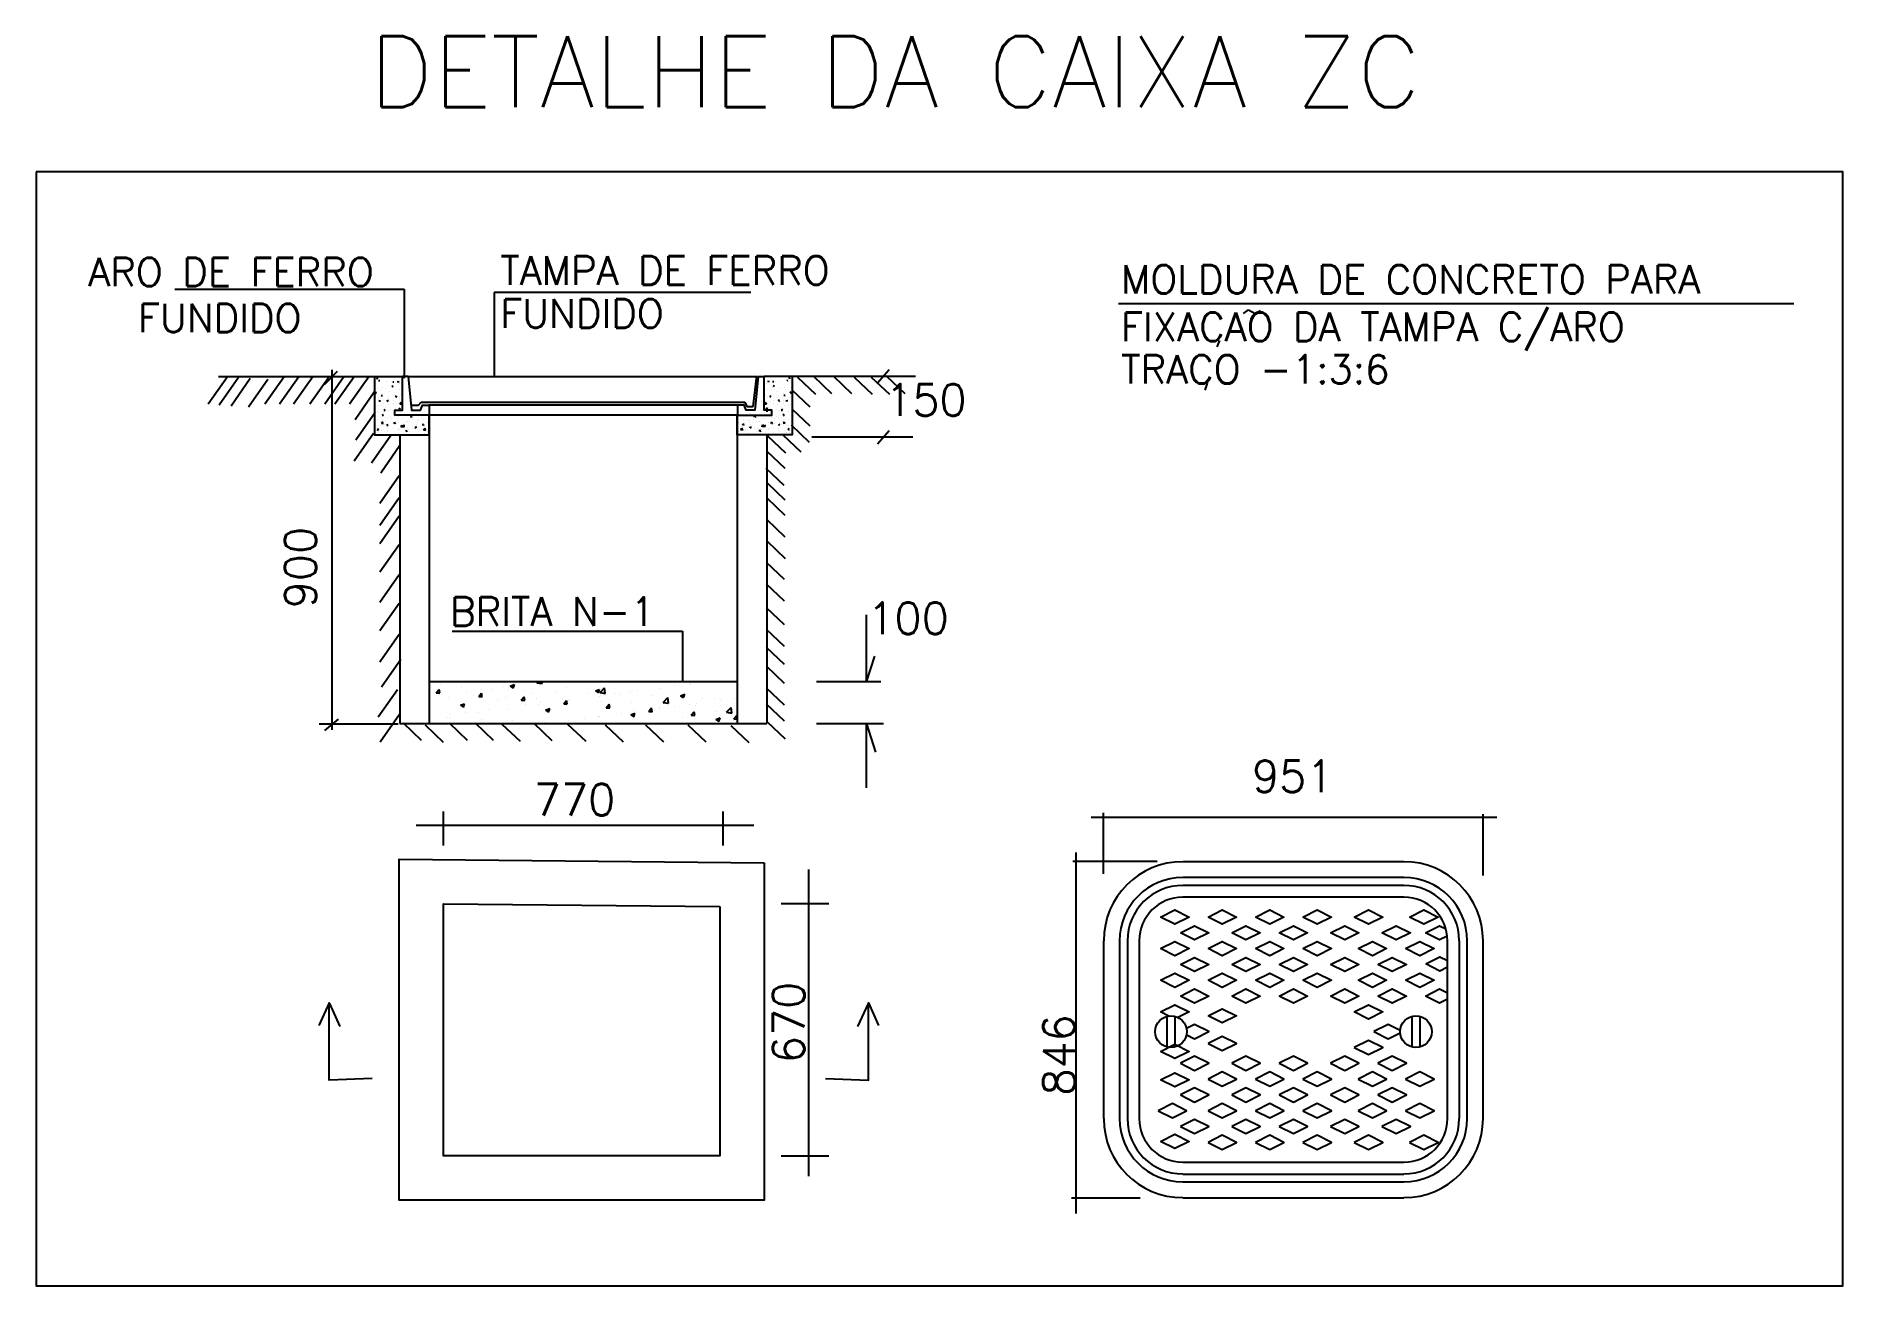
# Model space of a CAD drawing. Extents: x 0 to 0.187, y 0 to 0.129.
import ezdxf

# ---------------------------------------------------------------- set-up
doc = ezdxf.new("R2010")
doc.units = 0
doc.header["$LTSCALE"] = 100
doc.header["$MEASUREMENT"] = 0
doc.linetypes.add('DASHED', pattern=[0.75, 0.5, -0.25])
doc.layers.get('0').update_dxf_attribs({"linetype": 'CONTINUOUS'})
doc.layers.add('CAIXAS-SUBTERRANEAS', color=7, linetype='CONTINUOUS')
doc.styles.add('ROMANS', font='romans', dxfattribs={"height": 80})

# ---------------------------------------------------------------- blocks, each defined once
blk = doc.blocks.new('*X0')
at = {"color": 0}
for p, q in [((39749.7, 23175), (39758.6, 23173.6)), ((39762, 23163.2), (39768, 23162.7)), ((39801, 23156.8), (39801, 23156.8)), ((39826.1, 23160.1), (39826.1, 23160.1)), ((39828.9, 23133.7), (39835.9, 23136.4)), ((39833.7, 23156.9), (39839.7, 23156.4)), ((39856.4, 23158.4), (39865.3, 23157.1)), ((39863.9, 23165.1), (39863.9, 23165.1)), ((39867.8, 23149.7), (39867.8, 23149.7)), ((39744.7, 23130.4), (39744.7, 23130.4)), ((39744.8, 23101.5), (39751.8, 23104.2)), ((39744.8, 23101.5), (39749.8, 23098.1)), ((39747.1, 23041.8), (39747.1, 23041.8)), ((39748.4, 23078), (39748.4, 23078)), ((39761.3, 23078), (39761.3, 23078)), ((39762.1, 23068.5), (39762.1, 23068.5)), ((39762.9, 23061), (39771.8, 23059.6)), ((39773.4, 23081.3), (39773.4, 23081.3)), ((39774.7, 23117.4), (39774.7, 23117.4)), ((39775.9, 23088), (39781.8, 23087.4)), ((39780.8, 23129.1), (39780.8, 23129.1)), ((39782.4, 23064.6), (39782.4, 23064.6)), ((39782.9, 23095.4), (39782.9, 23095.4)), ((39785, 23046.8), (39785, 23046.8)), ((39799.7, 23120.7), (39799.7, 23120.7)), ((39804.5, 23061.2), (39811.5, 23063.9)), ((39804.5, 23061.2), (39809.5, 23057.9)), ((39811.3, 23086.2), (39811.3, 23086.2)), ((39812.8, 23042.8), (39812.8, 23042.8)), ((39814, 23076), (39814, 23076)), ((39814.7, 23075.7), (39814.7, 23075.7)), ((39815.2, 23109.3), (39815.2, 23109.3)), ((39835.8, 23062.3), (39835.8, 23062.3)), ((39837.1, 23045.7), (39837.1, 23045.7)), ((39837.6, 23125.7), (39837.6, 23125.7)), ((39847.6, 23081.7), (39852.4, 23087.4)), ((39847.6, 23081.7), (39853.6, 23081.2)), ((39848.2, 23055.1), (39848.2, 23055.1)), ((39864.1, 23049.8), (39864.1, 23049.8)), ((39865.3, 23083.1), (39865.3, 23083.1)), ((39866.6, 23116.4), (39866.6, 23116.4)), ((39868.1, 23073.5), (39868.1, 23073.5)), ((39869.7, 23044.5), (39877.5, 23052.6)), ((39869.7, 23044.5), (39878.6, 23043.1)), ((39873.2, 23058.4), (39873.2, 23058.4)), ((39874.5, 23094.6), (39874.5, 23094.6)), ((39895.4, 23055.7), (39895.4, 23055.7)), ((39741.4, 23027.2), (39741.4, 23027.2)), ((39743, 22962.6), (39743, 22962.6)), ((39744.4, 23003.7), (39744.4, 23003.7)), ((39758.4, 22968.7), (39758.4, 22968.7)), ((39758.7, 23007.4), (39758.7, 23007.4)), ((39759.6, 23002), (39759.6, 23002)), ((39760.8, 23035.3), (39760.8, 23035.3)), ((39775.3, 22973.8), (39775.3, 22973.8)), ((39776.2, 22947.1), (39784, 22955.2)), ((39778.7, 23035.7), (39778.7, 23035.7)), ((39780.2, 22988.7), (39787.2, 22991.4)), ((39780.2, 22988.7), (39785.2, 22985.3)), ((39782.6, 22968.7), (39782.6, 22968.7)), ((39789.7, 23012.7), (39794.6, 23018.5)), ((39789.7, 23012.7), (39795.7, 23012.2)), ((39794.8, 23024.9), (39794.8, 23024.9)), ((39795.5, 22976.2), (39795.5, 22976.2)), ((39796.4, 22960.4), (39796.4, 22960.4)), ((39802.7, 23013.7), (39802.7, 23013.7)), ((39810.3, 22976.2), (39810.3, 22976.2)), ((39811.6, 23009.5), (39811.6, 23009.5)), ((39820.6, 22979.5), (39820.6, 22979.5)), ((39821.9, 23015.7), (39821.9, 23015.7)), ((39828.7, 22971.6), (39828.7, 22971.6)), ((39839.9, 22948.4), (39846.9, 22951.1)), ((39840.9, 22978.7), (39840.9, 22978.7)), ((39844.9, 22945), (39846.9, 22951.1)), ((39846.9, 23019), (39846.9, 23019)), ((39848.2, 23022.7), (39848.2, 23022.7)), ((39849.8, 22958.1), (39849.8, 22958.1)), ((39858.5, 22984.5), (39858.5, 22984.5)), ((39860.5, 22949.9), (39860.5, 22949.9)), ((39861, 23023.7), (39861, 23023.7)), ((39861.7, 22983.2), (39861.7, 22983.2)), ((39862.9, 23016.5), (39862.9, 23016.5)), ((39864.2, 23020.9), (39871.2, 23023.6)), ((39864.2, 23020.9), (39869.2, 23017.6)), ((39867.5, 23005.9), (39866.3, 23012.2)), ((39869.2, 23017.6), (39871.2, 23023.6)), ((39882.1, 22969.3), (39882.1, 22969.3)), ((39895.3, 22953.4), (39895.3, 22953.4)), ((39903.2, 22955.9), (39903.2, 22955.9)), ((39911, 22956.3), (39911, 22956.3)), ((39919.3, 23033.8), (39919.3, 23033.8)), ((39920.3, 22956.7), (39920.3, 22956.7)), ((39923.9, 22980.7), (39930.9, 22983.4)), ((39923.9, 22980.7), (39928.9, 22977.3)), ((39928.9, 22977.3), (39930.9, 22983.3)), ((39935.5, 22967), (39935.5, 22967)), ((39956.5, 22953.6), (39956.5, 22953.6)), ((39957.5, 22998.8), (39957.5, 22998.8)), ((39958.2, 22961.7), (39958.2, 22961.7)), ((39962.9, 22963.8), (39962.9, 22963.8)), ((39988.8, 22964.8), (39988.8, 22964.8)), ((40009.9, 22951.4), (40009.9, 22951.4)), ((40014.3, 22970.9), (40014.3, 22970.9)), ((39742.9, 22897.4), (39742.9, 22897.4)), ((39755.4, 22923), (39755.4, 22923)), ((39755.9, 22916.2), (39762.9, 22918.9)), ((39755.9, 22916.2), (39760.8, 22912.8)), ((39756, 22902.1), (39756, 22902.1)), ((39757.2, 22935.4), (39757.2, 22935.4)), ((39768, 22900.6), (39768, 22900.6)), ((39769.2, 22936.8), (39769.2, 22936.8)), ((39776.2, 22947.1), (39785.1, 22945.7)), ((39778.4, 22909.1), (39778.4, 22909.1)), ((39794.3, 22940.1), (39794.3, 22940.1)), ((39803.6, 22937.5), (39808.4, 22943.3)), ((39803.6, 22937.5), (39809.6, 22937)), ((39805.8, 22905.6), (39805.8, 22905.6)), ((39807.9, 22909.6), (39807.9, 22909.6)), ((39808.8, 22920.7), (39808.8, 22920.7)), ((39809.1, 22942.9), (39809.1, 22942.9)), ((39832.1, 22945.1), (39832.1, 22945.1)), ((39836.8, 22919.1), (39836.8, 22919.1)), ((39839.9, 22948.4), (39844.9, 22945.1)), ((39859.3, 22916.6), (39859.3, 22916.6)), ((39860.7, 22897.1), (39860.7, 22897.1)), ((39862.2, 22918.5), (39862.2, 22918.5)), ((39869, 22914), (39869, 22914)), ((39875.3, 22931.3), (39880.2, 22937)), ((39875.3, 22931.3), (39881.3, 22930.7)), ((39881.3, 22930.7), (39880.2, 22937)), ((39882.9, 22930.5), (39890.7, 22938.6)), ((39882.9, 22930.5), (39891.8, 22929.1)), ((39891.8, 22929.1), (39890.7, 22938.6)), ((39894, 22917.2), (39894, 22917.2)), ((39895.1, 22929.1), (39895.1, 22929.1)), ((39899.6, 22908.2), (39906.6, 22910.9)), ((39899.6, 22908.2), (39904.5, 22904.8)), ((39904.6, 22904.8), (39906.6, 22910.8)), ((39908.6, 22889.7), (39908.6, 22889.7)), ((39909.8, 22923), (39909.8, 22923)), ((39915.6, 22916.2), (39915.6, 22916.2)), ((39919, 22907.1), (39919, 22907.1)), ((39931.9, 22922.2), (39931.9, 22922.2)), ((39947.1, 22925), (39951.9, 22930.7)), ((39947.1, 22925), (39953, 22924.5)), ((39953.1, 22924.4), (39951.9, 22930.7)), ((39953.4, 22939.1), (39953.4, 22939.1)), ((39960.5, 22897.2), (39960.5, 22897.2)), ((39961.7, 22930.5), (39961.7, 22930.5)), ((39968.7, 22891.1), (39968.7, 22891.1)), ((39968.9, 22914), (39968.9, 22914)), ((39977.4, 22917.1), (39977.4, 22917.1)), ((39983.6, 22940.4), (39990.6, 22943.1)), ((39983.6, 22940.4), (39988.6, 22937.1)), ((39988.6, 22937), (39990.6, 22943.1)), ((39989.7, 22914), (39997.4, 22922.1)), ((39989.7, 22914), (39998.5, 22912.6)), ((39993.8, 22894.4), (39993.8, 22894.4)), ((39995.1, 22930.5), (39995.1, 22930.5)), ((39998.6, 22912.5), (39997.5, 22922)), ((40011.7, 22949.1), (40011.7, 22949.1)), ((40011.8, 22904.3), (40011.8, 22904.3)), ((40013.1, 22937.6), (40013.1, 22937.6))]:
    blk.add_line(p, q, dxfattribs=at)
blk = doc.blocks.new('*X1')
at = {"color": 0}
for p, q in [((40019.7, 21614.9), (40019.7, 21614.9)), ((40053.4, 21583.6), (40067.8, 21600.8)), ((40053.4, 21583.6), (40071.3, 21582)), ((40071.3, 21582), (40067.8, 21600.8)), ((40074.4, 21627), (40074.4, 21627)), ((40179.8, 21608.1), (40179.8, 21608.1)), ((40205.9, 21591.2), (40205.9, 21591.2)), ((40268.5, 21564.8), (40283, 21582)), ((40269.6, 21581.3), (40269.6, 21581.3)), ((40281, 21601), (40281, 21601)), ((40286.5, 21563.2), (40283, 21582)), ((40340, 21601.4), (40340, 21601.4)), ((40394.7, 21616), (40394.7, 21616)), ((40421.1, 21600.5), (40421.1, 21600.5)), ((40427.9, 21617.1), (40448.9, 21625.2)), ((40427.9, 21617.1), (40442.8, 21607)), ((40442.8, 21607), (40448.9, 21625.1)), ((40500.1, 21594.6), (40500.1, 21594.6)), ((40538.9, 21582), (40538.9, 21582)), ((40562.4, 21634.1), (40568.6, 21640.6)), ((40562.4, 21634.1), (40589.1, 21630)), ((40576.9, 21623), (40576.9, 21623)), ((40589.1, 21630), (40587.9, 21640.6)), ((40660.2, 21587.8), (40660.2, 21587.8)), ((40713.8, 21612.1), (40713.8, 21612.1)), ((40820.4, 21581.1), (40820.4, 21581.1)), ((40859, 21593.1), (40880, 21601.1)), ((40859, 21593.1), (40874, 21583)), ((40874, 21583), (40880.1, 21601.1)), ((40882.6, 21584.5), (40905.9, 21608.8)), ((40882.6, 21584.5), (40909.2, 21580.4)), ((40909.3, 21580.3), (40905.9, 21608.8)), ((40958.5, 21582.3), (40958.5, 21582.3)), ((41034.6, 21586), (41034.6, 21586)), ((41072.1, 21597.3), (41072.1, 21597.3)), ((41188.7, 21607.1), (41188.7, 21607.1)), ((41261.6, 21622.2), (41261.6, 21622.2)), ((41336.7, 21632.1), (41336.7, 21632.1)), ((41340.2, 21626.3), (41340.2, 21626.3)), ((41576.2, 21583.2), (41576.2, 21583.2)), ((40082.9, 21574.6), (40082.9, 21574.6)), ((40115.5, 21560.2), (40115.5, 21560.2)), ((40175.8, 21520.3), (40196.8, 21528.4)), ((40175.8, 21520.3), (40190.8, 21510.3)), ((40188.9, 21522), (40188.9, 21522)), ((40190.8, 21510.2), (40196.9, 21528.4)), ((40243.1, 21567.8), (40243.1, 21567.8)), ((40268.5, 21564.8), (40286.5, 21563.2)), ((40315.7, 21497.7), (40315.7, 21497.7)), ((40363.9, 21552), (40363.9, 21552)), ((40403.2, 21561.1), (40403.2, 21561.1)), ((40417.5, 21500.6), (40417.5, 21500.6)), ((40483.7, 21545.9), (40498.2, 21563.2)), ((40483.7, 21545.9), (40501.7, 21544.4)), ((40501.7, 21544.3), (40498.2, 21563.1)), ((40505.2, 21522.6), (40505.2, 21522.6)), ((40563.4, 21554.3), (40563.4, 21554.3)), ((40573.3, 21523.1), (40573.3, 21523.1)), ((40580.3, 21532.5), (40580.3, 21532.5)), ((40607, 21496.3), (40628, 21504.4)), ((40607, 21496.3), (40621.9, 21486.3)), ((40621.9, 21486.2), (40628, 21504.3)), ((40693.9, 21547.5), (40693.9, 21547.5)), ((40698.9, 21527.1), (40713.4, 21544.3)), ((40698.9, 21527.1), (40716.8, 21525.5)), ((40716.8, 21525.5), (40713.4, 21544.3)), ((40723.5, 21547.5), (40723.5, 21547.5)), ((40727.3, 21544.3), (40727.3, 21544.3)), ((40878.8, 21563.5), (40878.8, 21563.5)), ((40883.4, 21572.4), (40883.4, 21572.4)), ((40883.6, 21540.8), (40883.6, 21540.8)), ((40914.1, 21508.3), (40928.5, 21525.5)), ((40914.1, 21508.3), (40932, 21506.7)), ((40932, 21506.7), (40928.6, 21525.5)), ((40980.5, 21574.3), (40980.5, 21574.3)), ((41043.8, 21534), (41043.8, 21534)), ((41051.3, 21493.1), (41051.3, 21493.1)), ((41129.3, 21489.5), (41143.7, 21506.7)), ((41129.3, 21489.5), (41147.2, 21487.9)), ((41140.7, 21567.5), (41140.7, 21567.5)), ((41147.2, 21487.9), (41143.7, 21506.7)), ((41182.7, 21503.9), (41182.7, 21503.9)), ((41185, 21507.2), (41185, 21507.2)), ((41202.7, 21534.8), (41226.1, 21559.2)), ((41202.7, 21534.8), (41229.4, 21530.7)), ((41203.9, 21527.2), (41203.9, 21527.2)), ((41229.4, 21530.7), (41226.1, 21559.2)), ((41226.3, 21523.2), (41226.3, 21523.2)), ((41257.8, 21513.8), (41257.8, 21513.8)), ((41290.2, 21569), (41311.2, 21577.1)), ((41290.2, 21569), (41305.1, 21559)), ((41300.8, 21560.8), (41300.8, 21560.8)), ((41305.1, 21559), (41311.2, 21577.1)), ((41336.6, 21526.4), (41336.6, 21526.4)), ((41344.4, 21470.6), (41358.9, 21487.9)), ((41362.4, 21469), (41358.9, 21487.8)), ((41364.1, 21520.5), (41364.1, 21520.5)), ((41371.4, 21528.7), (41371.4, 21528.7)), ((41401.3, 21553.2), (41401.3, 21553.2)), ((41461, 21554), (41461, 21554)), ((41473.1, 21487.3), (41473.1, 21487.3)), ((41492.4, 21548.9), (41492.4, 21548.9)), ((41522.9, 21485.2), (41546.3, 21509.5)), ((41524.2, 21513.7), (41524.2, 21513.7)), ((41549.6, 21481), (41546.3, 21509.5)), ((41560.9, 21553.7), (41560.9, 21553.7)), ((40111.9, 21460.3), (40111.9, 21460.3)), ((40120.1, 21455.6), (40120.1, 21455.6)), ((40127, 21472.8), (40127, 21472.8)), ((40202.1, 21482.7), (40202.1, 21482.7)), ((40265.9, 21481.4), (40265.9, 21481.4)), ((40280.3, 21448.9), (40280.3, 21448.9)), ((40440.4, 21442.1), (40440.4, 21442.1)), ((40600.6, 21435.3), (40600.6, 21435.3)), ((40615, 21429.1), (40615, 21429.1)), ((40701.4, 21433.1), (40701.4, 21433.1)), ((40723.6, 21444.4), (40723.6, 21444.4)), ((40760.7, 21428.6), (40760.7, 21428.6)), ((40804.5, 21454.1), (40804.5, 21454.1)), ((40875.2, 21463.6), (40875.2, 21463.6)), ((40876.4, 21463.1), (40876.4, 21463.1)), ((40879.6, 21464), (40879.6, 21464)), ((40993.2, 21478.9), (40993.2, 21478.9)), ((41031, 21486.1), (41031, 21486.1)), ((41038.1, 21472.3), (41059.1, 21480.4)), ((41038.1, 21472.3), (41053, 21462.2)), ((41053.1, 21462.2), (41059.1, 21480.3)), ((41298.2, 21457.3), (41298.2, 21457.3)), ((41344.4, 21470.6), (41362.4, 21469.1)), ((41469.3, 21448.3), (41490.3, 21456.3)), ((41469.3, 21448.3), (41484.2, 21438.2)), ((41481.9, 21435.3), (41481.9, 21435.3)), ((41484.2, 21438.2), (41490.3, 21456.3)), ((41488.7, 21449), (41488.7, 21449)), ((41522.9, 21485.2), (41549.6, 21481)), ((41557, 21445.2), (41557, 21445.2)), ((41559.6, 21451.8), (41574.1, 21469)), ((41559.6, 21451.8), (41576.7, 21450.3)), ((41576.7, 21455), (41574.1, 21469))]:
    blk.add_line(p, q, dxfattribs=at)

msp = doc.modelspace()

# ---------------------------------------------------------------- linework, layer by layer
at = {"layer": 'CAIXAS-SUBTERRANEAS'}
for p, q in [((0.01436, 0.10329), (0.03816, 0.10329)), ((0.03816, 0.10329), (0.03816, 0.09404)), ((0.07408, 0.10293), (0.04748, 0.10293)), ((0.04748, 0.10293), (0.04748, 0.09431)), ((0.18218, 0.10174), (0.11219, 0.10174)), ((0.12514, 0.10075), (0.12565, 0.10112)), ((0.12565, 0.10112), (0.12634, 0.10075)), ((0.12634, 0.10075), (0.12689, 0.10107)), ((0.12266, 0.09795), (0.12238, 0.09731)), ((0.01982, 0.0942), (0.01782, 0.09135)), ((0.0189, 0.09423), (0.03796, 0.09423)), ((0.02096, 0.09411), (0.01896, 0.09125)), ((0.0222, 0.09401), (0.0202, 0.09116)), ((0.024, 0.09392), (0.02201, 0.09106)), ((0.02572, 0.0942), (0.02372, 0.09135)), ((0.02724, 0.0942), (0.02524, 0.09135)), ((0.02867, 0.0942), (0.02667, 0.09135)), ((0.03038, 0.0942), (0.02838, 0.09135)), ((0.02987, 0.0934), (0.03123, 0.09479)), ((0.0319, 0.0942), (0.02991, 0.09135)), ((0.03067, 0.05761), (0.03067, 0.09493)), ((0.03295, 0.0942), (0.03095, 0.09135)), ((0.03447, 0.0942), (0.03248, 0.09135)), ((0.03524, 0.09405), (0.03542, 0.09402)), ((0.03549, 0.09381), (0.03561, 0.0938)), ((0.03629, 0.09368), (0.03629, 0.09368)), ((0.0368, 0.09374), (0.0368, 0.09374)), ((0.03696, 0.09368), (0.03708, 0.09367)), ((0.03742, 0.09371), (0.03761, 0.09368)), ((0.03758, 0.09385), (0.03758, 0.09385)), ((0.09114, 0.09423), (0.07544, 0.09423)), ((0.0789, 0.09416), (0.08077, 0.09239)), ((0.08058, 0.09426), (0.08245, 0.09248)), ((0.08264, 0.09426), (0.08451, 0.09248)), ((0.08479, 0.09416), (0.08666, 0.09239)), ((0.08656, 0.09416), (0.08843, 0.09239)), ((0.0872, 0.09358), (0.08841, 0.09496)), ((0.08815, 0.09426), (0.09002, 0.09248)), ((0.03505, 0.09259), (0.03305, 0.08973)), ((0.03514, 0.09313), (0.03514, 0.09313)), ((0.03514, 0.09254), (0.03528, 0.0926)), ((0.03514, 0.09254), (0.03524, 0.09247)), ((0.03521, 0.09206), (0.03521, 0.09206)), ((0.03548, 0.09206), (0.03548, 0.09206)), ((0.03549, 0.09187), (0.03549, 0.09187)), ((0.03573, 0.09213), (0.03573, 0.09213)), ((0.03575, 0.09287), (0.03575, 0.09287)), ((0.03577, 0.09227), (0.0359, 0.09226)), ((0.03588, 0.09311), (0.03588, 0.09311)), ((0.03591, 0.09179), (0.03591, 0.09179)), ((0.03592, 0.09242), (0.03592, 0.09242)), ((0.03626, 0.09294), (0.03626, 0.09294)), ((0.03636, 0.09172), (0.03651, 0.09177)), ((0.0365, 0.09223), (0.0365, 0.09223)), ((0.03656, 0.09202), (0.03656, 0.09202)), ((0.03657, 0.09202), (0.03657, 0.09202)), ((0.03658, 0.0927), (0.03658, 0.0927)), ((0.03686, 0.0932), (0.037, 0.09326)), ((0.03704, 0.09304), (0.03704, 0.09304)), ((0.03724, 0.09214), (0.03734, 0.09225)), ((0.03724, 0.09214), (0.03737, 0.09213)), ((0.03761, 0.09217), (0.03761, 0.09217)), ((0.03763, 0.09285), (0.03763, 0.09285)), ((0.03766, 0.09353), (0.03766, 0.09353)), ((0.03766, 0.09197), (0.03766, 0.09197)), ((0.03779, 0.0924), (0.03779, 0.0924)), ((0.07833, 0.09286), (0.0802, 0.09108)), ((0.12137, 0.09354), (0.12114, 0.0928)), ((0.03514, 0.09049), (0.03314, 0.08764)), ((0.03507, 0.09102), (0.03507, 0.09102)), ((0.03513, 0.09054), (0.03513, 0.09054)), ((0.03519, 0.09132), (0.03519, 0.09132)), ((0.03542, 0.09062), (0.03542, 0.09062)), ((0.03544, 0.0905), (0.03544, 0.0905)), ((0.03547, 0.09119), (0.03547, 0.09119)), ((0.03551, 0.09171), (0.03569, 0.09169)), ((0.03576, 0.08993), (0.03576, 0.08993)), ((0.03583, 0.0912), (0.03583, 0.0912)), ((0.03586, 0.09023), (0.03601, 0.09029)), ((0.03586, 0.09023), (0.03597, 0.09016)), ((0.03596, 0.09142), (0.03596, 0.09142)), ((0.03606, 0.09073), (0.03616, 0.09084)), ((0.03606, 0.09073), (0.03618, 0.09071)), ((0.03616, 0.09097), (0.03616, 0.09097)), ((0.03618, 0.08998), (0.03618, 0.08998)), ((0.03632, 0.09075), (0.03632, 0.09075)), ((0.03636, 0.09172), (0.03646, 0.09165)), ((0.03648, 0.08998), (0.03648, 0.08998)), ((0.03651, 0.09066), (0.03651, 0.09066)), ((0.03653, 0.09134), (0.03653, 0.09134)), ((0.03669, 0.09005), (0.03669, 0.09005)), ((0.03672, 0.09079), (0.03672, 0.09079)), ((0.037, 0.09174), (0.037, 0.09174)), ((0.03703, 0.0914), (0.03703, 0.0914)), ((0.03711, 0.09003), (0.03711, 0.09003)), ((0.03723, 0.09085), (0.03723, 0.09085)), ((0.03726, 0.09159), (0.03726, 0.09159)), ((0.03726, 0.09093), (0.03726, 0.09093)), ((0.03747, 0.09015), (0.03747, 0.09015)), ((0.03752, 0.09095), (0.03752, 0.09095)), ((0.03753, 0.09012), (0.03753, 0.09012)), ((0.03756, 0.0908), (0.03756, 0.0908)), ((0.03758, 0.09148), (0.03758, 0.09148)), ((0.03758, 0.09089), (0.03773, 0.09095)), ((0.03758, 0.09089), (0.03769, 0.09082)), ((0.03769, 0.09082), (0.03773, 0.09095)), ((0.0377, 0.09138), (0.03786, 0.09154)), ((0.0377, 0.09138), (0.03788, 0.09135)), ((0.03777, 0.09166), (0.03777, 0.09166)), ((0.03881, 0.09007), (0.03895, 0.09012)), ((0.03881, 0.09007), (0.03891, 0.09)), ((0.03891, 0.09), (0.03895, 0.09012)), ((0.04075, 0.09022), (0.04075, 0.05827)), ((0.07266, 0.09022), (0.07266, 0.05827)), ((0.07833, 0.09089), (0.0802, 0.08912)), ((0.03495, 0.08831), (0.03295, 0.08545)), ((0.03676, 0.08812), (0.03476, 0.08526)), ((0.0351, 0.0897), (0.0351, 0.0897)), ((0.0351, 0.08836), (0.0351, 0.08836)), ((0.03536, 0.08889), (0.03536, 0.08889)), ((0.03536, 0.08875), (0.03551, 0.0888)), ((0.03536, 0.08875), (0.03547, 0.08868)), ((0.03537, 0.08846), (0.03537, 0.08846)), ((0.03539, 0.08914), (0.03539, 0.08914)), ((0.03542, 0.08982), (0.03542, 0.08982)), ((0.03561, 0.08843), (0.03561, 0.08843)), ((0.03564, 0.08917), (0.03564, 0.08917)), ((0.03578, 0.08938), (0.03594, 0.08955)), ((0.03578, 0.08938), (0.03596, 0.08935)), ((0.03583, 0.0886), (0.03583, 0.0886)), ((0.03591, 0.08982), (0.03591, 0.08982)), ((0.03615, 0.08924), (0.03615, 0.08924)), ((0.0362, 0.08965), (0.0362, 0.08965)), ((0.03634, 0.08918), (0.03644, 0.0893)), ((0.03634, 0.08918), (0.03647, 0.08917)), ((0.03639, 0.08853), (0.03639, 0.08853)), ((0.03643, 0.08861), (0.03643, 0.08861)), ((0.03645, 0.08884), (0.03645, 0.08884)), ((0.03646, 0.08929), (0.03646, 0.08929)), ((0.03686, 0.08988), (0.03686, 0.08988)), ((0.03693, 0.08934), (0.03693, 0.08934)), ((0.03702, 0.08881), (0.03702, 0.08881)), ((0.03709, 0.08941), (0.03723, 0.08946)), ((0.03709, 0.08941), (0.03719, 0.08934)), ((0.03719, 0.08934), (0.03723, 0.08946)), ((0.03729, 0.08961), (0.03729, 0.08961)), ((0.03748, 0.08876), (0.03748, 0.08876)), ((0.03751, 0.08944), (0.03751, 0.08944)), ((0.03751, 0.08836), (0.03751, 0.08836)), ((0.03754, 0.08879), (0.03754, 0.08879)), ((0.03768, 0.0887), (0.03768, 0.0887)), ((0.03768, 0.08819), (0.03768, 0.05827)), ((0.03781, 0.08906), (0.03791, 0.08917)), ((0.03781, 0.08906), (0.03793, 0.08905)), ((0.03793, 0.08904), (0.03791, 0.08917)), ((0.03795, 0.08984), (0.03795, 0.08984)), ((0.03797, 0.08904), (0.03813, 0.08921)), ((0.03797, 0.08904), (0.03815, 0.08901)), ((0.03815, 0.08901), (0.03813, 0.08921)), ((0.03819, 0.08877), (0.03819, 0.08877)), ((0.03822, 0.08951), (0.03822, 0.08951)), ((0.03822, 0.08901), (0.03822, 0.08901)), ((0.03831, 0.08858), (0.03845, 0.08864)), ((0.03831, 0.08858), (0.03841, 0.08851)), ((0.03838, 0.08956), (0.03838, 0.08956)), ((0.03841, 0.08851), (0.03845, 0.08864)), ((0.03849, 0.08821), (0.03849, 0.08821)), ((0.03852, 0.08889), (0.03852, 0.08889)), ((0.03854, 0.08957), (0.03854, 0.08957)), ((0.03864, 0.08875), (0.03864, 0.08875)), ((0.03871, 0.08856), (0.03871, 0.08856)), ((0.03873, 0.08958), (0.03873, 0.08958)), ((0.03897, 0.08887), (0.03897, 0.08887)), ((0.03904, 0.08979), (0.03904, 0.08979)), ((0.03928, 0.08893), (0.03938, 0.08905)), ((0.03928, 0.08893), (0.0394, 0.08892)), ((0.0394, 0.08892), (0.03938, 0.08904)), ((0.03941, 0.08922), (0.03941, 0.08922)), ((0.03948, 0.08951), (0.03948, 0.08951)), ((0.03951, 0.08968), (0.03951, 0.08968)), ((0.03956, 0.08836), (0.03956, 0.08836)), ((0.03958, 0.08904), (0.03958, 0.08904)), ((0.03961, 0.08972), (0.03961, 0.08972)), ((0.03973, 0.0887), (0.03973, 0.0887)), ((0.03973, 0.08823), (0.03973, 0.08823)), ((0.0399, 0.08877), (0.0399, 0.08877)), ((0.04003, 0.08924), (0.04017, 0.0893)), ((0.04003, 0.08924), (0.04013, 0.08918)), ((0.04013, 0.08917), (0.04017, 0.0893)), ((0.04014, 0.08974), (0.04014, 0.08974)), ((0.04015, 0.0887), (0.04031, 0.08887)), ((0.04015, 0.0887), (0.04034, 0.08867)), ((0.04024, 0.0883), (0.04024, 0.0883)), ((0.04026, 0.08904), (0.04026, 0.08904)), ((0.04034, 0.08867), (0.04031, 0.08887)), ((0.04057, 0.08947), (0.04057, 0.08947)), ((0.04061, 0.08942), (0.04061, 0.08942)), ((0.04061, 0.0885), (0.04061, 0.0885)), ((0.04063, 0.08919), (0.04063, 0.08919)), ((0.04066, 0.08987), (0.04066, 0.08987)), ((0.07573, 0.08819), (0.07573, 0.05827)), ((0.07581, 0.08809), (0.07768, 0.08631)), ((0.0774, 0.08818), (0.07927, 0.08641)), ((0.07824, 0.08921), (0.08011, 0.08743)), ((0.0872, 0.08724), (0.08841, 0.08862)), ((0.03771, 0.08707), (0.03571, 0.08422)), ((0.07572, 0.0865), (0.07759, 0.08472)), ((0.08038, 0.08796), (0.09088, 0.08796)), ((0.07562, 0.08472), (0.07749, 0.08295)), ((0.03762, 0.08393), (0.03562, 0.08108)), ((0.07572, 0.08323), (0.07759, 0.08145)), ((0.03762, 0.08165), (0.03562, 0.07879)), ((0.07572, 0.08164), (0.07759, 0.07986)), ((0.03762, 0.07975), (0.03562, 0.07689)), ((0.07572, 0.0794), (0.07759, 0.07762)), ((0.03762, 0.0768), (0.03562, 0.07394)), ((0.07576, 0.07716), (0.07763, 0.07538)), ((0.07566, 0.075), (0.07753, 0.07323)), ((0.03762, 0.07366), (0.03562, 0.07081)), ((0.07566, 0.07275), (0.07753, 0.07097)), ((0.03762, 0.07071), (0.03562, 0.06786)), ((0.07566, 0.0703), (0.07753, 0.06853)), ((0.08602, 0.06953), (0.08602, 0.06261)), ((0.03762, 0.06748), (0.03562, 0.06462)), ((0.04313, 0.06783), (0.067, 0.06783)), ((0.067, 0.06783), (0.067, 0.06252)), ((0.07566, 0.06805), (0.07753, 0.06627)), ((0.07566, 0.06619), (0.07753, 0.06441)), ((0.03781, 0.06491), (0.03581, 0.06205)), ((0.07566, 0.06423), (0.07753, 0.06245)), ((0.08605, 0.0626), (0.08691, 0.06526)), ((0.04075, 0.06262), (0.07266, 0.06262)), ((0.07566, 0.06198), (0.07753, 0.0602)), ((0.08089, 0.06261), (0.08755, 0.06261)), ((0.03746, 0.06176), (0.03546, 0.05891)), ((0.07566, 0.06031), (0.07753, 0.05854)), ((0.03751, 0.05821), (0.02933, 0.05821)), ((0.02993, 0.05756), (0.03133, 0.05871)), ((0.03765, 0.05919), (0.03565, 0.05634)), ((0.03768, 0.05827), (0.07573, 0.05827)), ((0.03805, 0.05833), (0.03992, 0.05655)), ((0.04033, 0.05812), (0.0422, 0.05635)), ((0.04281, 0.05833), (0.04468, 0.05655)), ((0.0455, 0.05833), (0.04737, 0.05655)), ((0.04827, 0.05821), (0.05015, 0.05644)), ((0.05157, 0.05829), (0.05344, 0.05651)), ((0.05508, 0.05821), (0.05696, 0.05644)), ((0.05897, 0.05814), (0.06084, 0.05636)), ((0.06314, 0.05814), (0.06501, 0.05636)), ((0.06753, 0.05814), (0.0694, 0.05636)), ((0.072, 0.05807), (0.07387, 0.05629)), ((0.07576, 0.05845), (0.07763, 0.05668)), ((0.08089, 0.05826), (0.08781, 0.05826)), ((0.08602, 0.05826), (0.08602, 0.05161)), ((0.08605, 0.05823), (0.08698, 0.05529)), ((0.04222, 0.04562), (0.04222, 0.04915)), ((0.07121, 0.04562), (0.07121, 0.04915)), ((0.11063, 0.04269), (0.11063, 0.04903)), ((0.14997, 0.04253), (0.14997, 0.04887)), ((0.03939, 0.04774), (0.07439, 0.04774)), ((0.10936, 0.04855), (0.15139, 0.04855)), ((0.08004, 0.04314), (0.08004, 0.01135)), ((0.11618, 0.04396), (0.10746, 0.04396)), ((0.10778, 0.0075), (0.10778, 0.04491)), ((0.14177, 0.04395), (0.11884, 0.04395)), ((0.14177, 0.04231), (0.11884, 0.04231)), ((0.14177, 0.04149), (0.11884, 0.04149)), ((0.07722, 0.03961), (0.08217, 0.03961)), ((0.14177, 0.04026), (0.11884, 0.04026)), ((0.11064, 0.03576), (0.11064, 0.01733)), ((0.11228, 0.03576), (0.11228, 0.01733)), ((0.1131, 0.03576), (0.1131, 0.01733)), ((0.11433, 0.03576), (0.11433, 0.01733)), ((0.14628, 0.01733), (0.14628, 0.03576)), ((0.14751, 0.01733), (0.14751, 0.03576)), ((0.14833, 0.01733), (0.14833, 0.03576)), ((0.14997, 0.01733), (0.14997, 0.03576)), ((0.1172, 0.02792), (0.1172, 0.02475)), ((0.11802, 0.02792), (0.11802, 0.02475)), ((0.14259, 0.02792), (0.14259, 0.02475)), ((0.14341, 0.02792), (0.14341, 0.02475)), ((0.07722, 0.01347), (0.08217, 0.01347)), ((0.11884, 0.01282), (0.14177, 0.01282)), ((0.11884, 0.01159), (0.14177, 0.01159)), ((0.11884, 0.01077), (0.14177, 0.01077)), ((0.11444, 0.00909), (0.1073, 0.00909)), ((0.11884, 0.00913), (0.14177, 0.00913))]:
    msp.add_line(p, q, dxfattribs=at)
for points in [[(0, 0.11545), (0, 0), (0.18726, 0), (0.18726, 0.11545)], [(0.07545, 0.04385), (0.07545, 0.00888), (0.03763, 0.00888), (0.03763, 0.0442)], [(0.07086, 0.0393), (0.07086, 0.01347), (0.04222, 0.01347), (0.04222, 0.03957)]]:
    msp.add_lwpolyline(points, close=True, dxfattribs=at)
for points in [[(0.03506, 0.09419), (0.03506, 0.08819), (0.04074, 0.08819), (0.04074, 0.09021), (0.03717, 0.09021), (0.03717, 0.09074), (0.03796, 0.09074), (0.03796, 0.09423)], [(0.03855, 0.09421), (0.03796, 0.09421)], [(0.03855, 0.09421), (0.03892, 0.09073), (0.03982, 0.09073), (0.04003, 0.09126), (0.04072, 0.09126), (0.04072, 0.09019)], [(0.07835, 0.09419), (0.07835, 0.08819), (0.07267, 0.08819), (0.07267, 0.09021), (0.07624, 0.09021), (0.07624, 0.09074), (0.07544, 0.09074), (0.07544, 0.09423)], [(0.07485, 0.09421), (0.07449, 0.09073), (0.07358, 0.09073), (0.07338, 0.09126), (0.07268, 0.09126), (0.07268, 0.09019)], [(0.07485, 0.09421), (0.07543, 0.09421)], [(0.11654, 0.03821), (0.11802, 0.03895), (0.11949, 0.03821), (0.11802, 0.03748), (0.11654, 0.03821)], [(0.12146, 0.03821), (0.12293, 0.03895), (0.12441, 0.03821), (0.12293, 0.03748), (0.12146, 0.03821)], [(0.12637, 0.03821), (0.12785, 0.03895), (0.12932, 0.03821), (0.12785, 0.03748), (0.12637, 0.03821)], [(0.13129, 0.03821), (0.13276, 0.03895), (0.13424, 0.03821), (0.13276, 0.03748), (0.13129, 0.03821)], [(0.13661, 0.03821), (0.13809, 0.03895), (0.13956, 0.03821), (0.13809, 0.03748), (0.13661, 0.03821)], [(0.14235, 0.03821), (0.14382, 0.03895), (0.1453, 0.03821), (0.14382, 0.03748), (0.14235, 0.03821)], [(0.11654, 0.03494), (0.11802, 0.03568), (0.11949, 0.03494), (0.11802, 0.0342), (0.11654, 0.03494)], [(0.11859, 0.03658), (0.12007, 0.03731), (0.12154, 0.03658), (0.12007, 0.03584), (0.11859, 0.03658)], [(0.12146, 0.03494), (0.12293, 0.03568), (0.12441, 0.03494), (0.12293, 0.0342), (0.12146, 0.03494)], [(0.12392, 0.03658), (0.12539, 0.03731), (0.12686, 0.03658), (0.12539, 0.03584), (0.12392, 0.03658)], [(0.12637, 0.03494), (0.12785, 0.03568), (0.12932, 0.03494), (0.12785, 0.0342), (0.12637, 0.03494)], [(0.12883, 0.03658), (0.13031, 0.03731), (0.13178, 0.03658), (0.13031, 0.03584), (0.12883, 0.03658)], [(0.13129, 0.03494), (0.13276, 0.03568), (0.13424, 0.03494), (0.13276, 0.0342), (0.13129, 0.03494)], [(0.13416, 0.03658), (0.13563, 0.03731), (0.1371, 0.03658), (0.13563, 0.03584), (0.13416, 0.03658)], [(0.13702, 0.03494), (0.1385, 0.03568), (0.13997, 0.03494), (0.1385, 0.0342), (0.13702, 0.03494)], [(0.13948, 0.03658), (0.14096, 0.03731), (0.14243, 0.03658), (0.14096, 0.03584), (0.13948, 0.03658)], [(0.14194, 0.03494), (0.14341, 0.03568), (0.14489, 0.03494), (0.14341, 0.0342), (0.14194, 0.03494)], [(0.14399, 0.03658), (0.14546, 0.03731), (0.14611, 0.03699)], [(0.14625, 0.03624), (0.14546, 0.03584), (0.14399, 0.03658)], [(0.11859, 0.0333), (0.12007, 0.03404), (0.12154, 0.0333), (0.12007, 0.03256), (0.11859, 0.0333)], [(0.12392, 0.0333), (0.12539, 0.03404), (0.12686, 0.0333), (0.12539, 0.03256), (0.12392, 0.0333)], [(0.12883, 0.0333), (0.13031, 0.03404), (0.13178, 0.0333), (0.13031, 0.03256), (0.12883, 0.0333)], [(0.13416, 0.0333), (0.13563, 0.03404), (0.1371, 0.0333), (0.13563, 0.03256), (0.13416, 0.0333)], [(0.13907, 0.0333), (0.14055, 0.03404), (0.14202, 0.0333), (0.14055, 0.03256), (0.13907, 0.0333)], [(0.14403, 0.03336), (0.1455, 0.0341), (0.14628, 0.03371)], [(0.11654, 0.03166), (0.11802, 0.0324), (0.11949, 0.03166), (0.11802, 0.03092), (0.11654, 0.03166)], [(0.12146, 0.03166), (0.12293, 0.0324), (0.12441, 0.03166), (0.12293, 0.03092), (0.12146, 0.03166)], [(0.12637, 0.03166), (0.12785, 0.0324), (0.12932, 0.03166), (0.12785, 0.03092), (0.12637, 0.03166)], [(0.13129, 0.03166), (0.13276, 0.0324), (0.13424, 0.03166), (0.13276, 0.03092), (0.13129, 0.03166)], [(0.13702, 0.03166), (0.1385, 0.0324), (0.13997, 0.03166), (0.1385, 0.03092), (0.13702, 0.03166)], [(0.14194, 0.03166), (0.14341, 0.0324), (0.14489, 0.03166), (0.14341, 0.03092), (0.14194, 0.03166)], [(0.14628, 0.03301), (0.1455, 0.03262), (0.14403, 0.03336)], [(0.11859, 0.03002), (0.12007, 0.03076), (0.12154, 0.03002), (0.12007, 0.02929), (0.11859, 0.03002)], [(0.12392, 0.03002), (0.12539, 0.03076), (0.12686, 0.03002), (0.12539, 0.02929), (0.12392, 0.03002)], [(0.12883, 0.03002), (0.13031, 0.03076), (0.13178, 0.03002), (0.13031, 0.02929), (0.12883, 0.03002)], [(0.13416, 0.03002), (0.13563, 0.03076), (0.1371, 0.03002), (0.13563, 0.02929), (0.13416, 0.03002)], [(0.13907, 0.03002), (0.14055, 0.03076), (0.14202, 0.03002), (0.14055, 0.02929), (0.13907, 0.03002)], [(0.14399, 0.03002), (0.14546, 0.03076), (0.14628, 0.03035)], [(0.14628, 0.0297), (0.14546, 0.02929), (0.14399, 0.03002)], [(0.03483, 0.02148), (0.03038, 0.0213), (0.03038, 0.02931), (0.02931, 0.02699)], [(0.0304, 0.02926), (0.03149, 0.02689)], [(0.0818, 0.02148), (0.08626, 0.0213), (0.08626, 0.02931), (0.08732, 0.02699)], [(0.08623, 0.02926), (0.08514, 0.02689)], [(0.11654, 0.02838), (0.11802, 0.02912), (0.11949, 0.02838), (0.11833, 0.02781)], [(0.11739, 0.02796), (0.11654, 0.02838)], [(0.12146, 0.02797), (0.12293, 0.02871), (0.12441, 0.02797), (0.12293, 0.02724), (0.12146, 0.02797)], [(0.13661, 0.02838), (0.13809, 0.02912), (0.13956, 0.02838), (0.13809, 0.02765), (0.13661, 0.02838)], [(0.11918, 0.02603), (0.12007, 0.0256), (0.12154, 0.02634), (0.12007, 0.02707), (0.11922, 0.02665)], [(0.11922, 0.02602), (0.12007, 0.0256), (0.12154, 0.02634), (0.12007, 0.02707), (0.11922, 0.02665)], [(0.11922, 0.02602), (0.12007, 0.0256), (0.12154, 0.02634), (0.12007, 0.02707), (0.11922, 0.02665)], [(0.11922, 0.02602), (0.12007, 0.0256), (0.12154, 0.02634), (0.12007, 0.02707), (0.11922, 0.02665)], [(0.14137, 0.02646), (0.14014, 0.02707), (0.13866, 0.02634)], [(0.13866, 0.02634), (0.14014, 0.0256), (0.14137, 0.02622)], [(0.11654, 0.02429), (0.11802, 0.02503), (0.11949, 0.02429), (0.11802, 0.02355), (0.11654, 0.02429)], [(0.12146, 0.02511), (0.12293, 0.02437), (0.12441, 0.02511), (0.12293, 0.02584), (0.12146, 0.02511)], [(0.13661, 0.0247), (0.13809, 0.02396), (0.13956, 0.0247), (0.13809, 0.02544), (0.13661, 0.0247)], [(0.11859, 0.02306), (0.12007, 0.02232), (0.12154, 0.02306), (0.12007, 0.0238), (0.11859, 0.02306)], [(0.12392, 0.02306), (0.12539, 0.02232), (0.12686, 0.02306), (0.12539, 0.0238), (0.12392, 0.02306)], [(0.12883, 0.02306), (0.13031, 0.02232), (0.13178, 0.02306), (0.13031, 0.0238), (0.12883, 0.02306)], [(0.13416, 0.02306), (0.13563, 0.02232), (0.1371, 0.02306), (0.13563, 0.0238), (0.13416, 0.02306)], [(0.13907, 0.02306), (0.14055, 0.02232), (0.14202, 0.02306), (0.14055, 0.0238), (0.13907, 0.02306)], [(0.11654, 0.02135), (0.11802, 0.02209), (0.11949, 0.02135), (0.11802, 0.02061), (0.11654, 0.02135)], [(0.12146, 0.02142), (0.12293, 0.02068), (0.12441, 0.02142), (0.12293, 0.02216), (0.12146, 0.02142)], [(0.12637, 0.02142), (0.12785, 0.02068), (0.12932, 0.02142), (0.12785, 0.02216), (0.12637, 0.02142)], [(0.13129, 0.02142), (0.13276, 0.02068), (0.13424, 0.02142), (0.13276, 0.02216), (0.13129, 0.02142)], [(0.13702, 0.02142), (0.1385, 0.02068), (0.13997, 0.02142), (0.1385, 0.02216), (0.13702, 0.02142)], [(0.14194, 0.02142), (0.14341, 0.02068), (0.14489, 0.02142), (0.14341, 0.02216), (0.14194, 0.02142)], [(0.11629, 0.01814), (0.11776, 0.01741), (0.11924, 0.01814), (0.11776, 0.01888), (0.11629, 0.01814)], [(0.11859, 0.01978), (0.12007, 0.01905), (0.12154, 0.01978), (0.12007, 0.02052), (0.11859, 0.01978)], [(0.12146, 0.01814), (0.12293, 0.01741), (0.12441, 0.01814), (0.12293, 0.01888), (0.12146, 0.01814)], [(0.12392, 0.01978), (0.12539, 0.01905), (0.12686, 0.01978), (0.12539, 0.02052), (0.12392, 0.01978)], [(0.12637, 0.01814), (0.12785, 0.01741), (0.12932, 0.01814), (0.12785, 0.01888), (0.12637, 0.01814)], [(0.12883, 0.01978), (0.13031, 0.01905), (0.13178, 0.01978), (0.13031, 0.02052), (0.12883, 0.01978)], [(0.13129, 0.01814), (0.13276, 0.01741), (0.13424, 0.01814), (0.13276, 0.01888), (0.13129, 0.01814)], [(0.13416, 0.01978), (0.13563, 0.01905), (0.1371, 0.01978), (0.13563, 0.02052), (0.13416, 0.01978)], [(0.13702, 0.01814), (0.1385, 0.01741), (0.13997, 0.01814), (0.1385, 0.01888), (0.13702, 0.01814)], [(0.13907, 0.01978), (0.14055, 0.01905), (0.14202, 0.01978), (0.14055, 0.02052), (0.13907, 0.01978)], [(0.14194, 0.01814), (0.14341, 0.01741), (0.14489, 0.01814), (0.14341, 0.01888), (0.14194, 0.01814)], [(0.11859, 0.01651), (0.12007, 0.01577), (0.12154, 0.01651), (0.12007, 0.01724), (0.11859, 0.01651)], [(0.12392, 0.01651), (0.12539, 0.01577), (0.12686, 0.01651), (0.12539, 0.01724), (0.12392, 0.01651)], [(0.12883, 0.01651), (0.13031, 0.01577), (0.13178, 0.01651), (0.13031, 0.01724), (0.12883, 0.01651)], [(0.13416, 0.01651), (0.13563, 0.01577), (0.1371, 0.01651), (0.13563, 0.01724), (0.13416, 0.01651)], [(0.13948, 0.01651), (0.14096, 0.01577), (0.14243, 0.01651), (0.14096, 0.01724), (0.13948, 0.01651)], [(0.11654, 0.01497), (0.11802, 0.01571), (0.11949, 0.01497), (0.11802, 0.01424), (0.11654, 0.01497)], [(0.12146, 0.01487), (0.12293, 0.01413), (0.12441, 0.01487), (0.12293, 0.0156), (0.12146, 0.01487)], [(0.12637, 0.01487), (0.12785, 0.01413), (0.12932, 0.01487), (0.12785, 0.0156), (0.12637, 0.01487)], [(0.13129, 0.01487), (0.13276, 0.01413), (0.13424, 0.01487), (0.13276, 0.0156), (0.13129, 0.01487)], [(0.13661, 0.01487), (0.13809, 0.01413), (0.13956, 0.01487), (0.13809, 0.0156), (0.13661, 0.01487)], [(0.14235, 0.01487), (0.14382, 0.01413), (0.1453, 0.01487), (0.14382, 0.0156), (0.14235, 0.01487)]]:
    msp.add_lwpolyline(points, dxfattribs=at)
at = {"layer": 'CAIXAS-SUBTERRANEAS', "linetype": 'DASHED'}
for points in [[(0.03859, 0.09423), (0.07471, 0.09423)], [(0.03888, 0.09126), (0.03964, 0.09126), (0.03989, 0.09157), (0.07344, 0.09157), (0.07366, 0.09111), (0.07431, 0.09111), (0.07468, 0.09428)], [(0.0727, 0.09127), (0.04073, 0.09127)], [(0.0727, 0.09021), (0.04073, 0.09021)]]:
    msp.add_lwpolyline(points, dxfattribs=at)
at = {"layer": 'CAIXAS-SUBTERRANEAS'}
for centre in [(0.11761, 0.02634), (0.143, 0.02634)]:
    msp.add_circle(centre, 0.00164, dxfattribs=at)
for centre, radius, start, end in [((0.11884, 0.03576), 0.00819, 90, 180), ((0.14177, 0.03576), 0.00819, 0, 90), ((0.11884, 0.03576), 0.00655, 90, 180), ((0.11884, 0.03576), 0.00573, 90, 180), ((0.14177, 0.03576), 0.00655, 0, 90), ((0.14177, 0.03576), 0.00573, 0, 90), ((0.11884, 0.03576), 0.00451, 90, 180), ((0.14177, 0.03576), 0.00451, 0, 90), ((0.11884, 0.01733), 0.00819, 180, 270), ((0.11884, 0.01733), 0.00655, 180, 270), ((0.11884, 0.01733), 0.00573, 180, 270), ((0.11884, 0.01733), 0.00451, 180, 270), ((0.14177, 0.01733), 0.00819, 270, 0), ((0.14177, 0.01733), 0.00655, 270, 0), ((0.14177, 0.01733), 0.00573, 270, 0), ((0.14177, 0.01733), 0.00451, 270, 0)]:
    msp.add_arc(centre, radius, start, end, dxfattribs=at)

# ---------------------------------------------------------------- block references
at = {"layer": 'CAIXAS-SUBTERRANEAS', "yscale": 2.048e-05, "zscale": 2.048e-05}
for name, p, xscale in [('*X0', (0.89224, -0.38058), -2.048e-05), ('*X1', (-0.77883, -0.38058), 2.048e-05)]:
    msp.add_blockref(name, p, dxfattribs=dict(at, xscale=xscale))

# ---------------------------------------------------------------- texts
at = {"layer": 'CAIXAS-SUBTERRANEAS', "style": 'ROMANS'}
for s, height, p in [('DETALHE DA CAIXA ZC', 0.0073728, (0.03452, 0.12212)), ('ARO DE FERRO', 0.0029491, (0.00541, 0.10359)), ('TAMPA DE FERRO ', 0.0029491, (0.04811, 0.10374)), ('MOLDURA DE CONCRETO PARA', 0.0029491, (0.11245, 0.10283)), ('FUNDIDO', 0.002949, (0.01056, 0.09882)), ('FUNDIDO', 0.002949, (0.04811, 0.09928)), ('FIXACAO DA TAMPA C/ARO', 0.0029491, (0.11245, 0.0979)), ('TRACO -1:3:6', 0.0029491, (0.11245, 0.0935)), ('150', 0.003277, (0.08801, 0.09016)), ('BRITA N-1', 0.002949, (0.0429, 0.0684)), ('100', 0.003277, (0.08616, 0.06754)), ('951', 0.003277, (0.12603, 0.05117)), ('770', 0.003277, (0.05159, 0.04874))]:
    msp.add_text(s, height=height, dxfattribs=at).set_placement(p)
for s, p in [('900', (0.02904, 0.07022)), ('670', (0.07962, 0.02308)), ('846', (0.10765, 0.01971))]:
    msp.add_text(s, height=0.003277, rotation=90, dxfattribs=at).set_placement(p)

doc.saveas('drawing.dxf')
